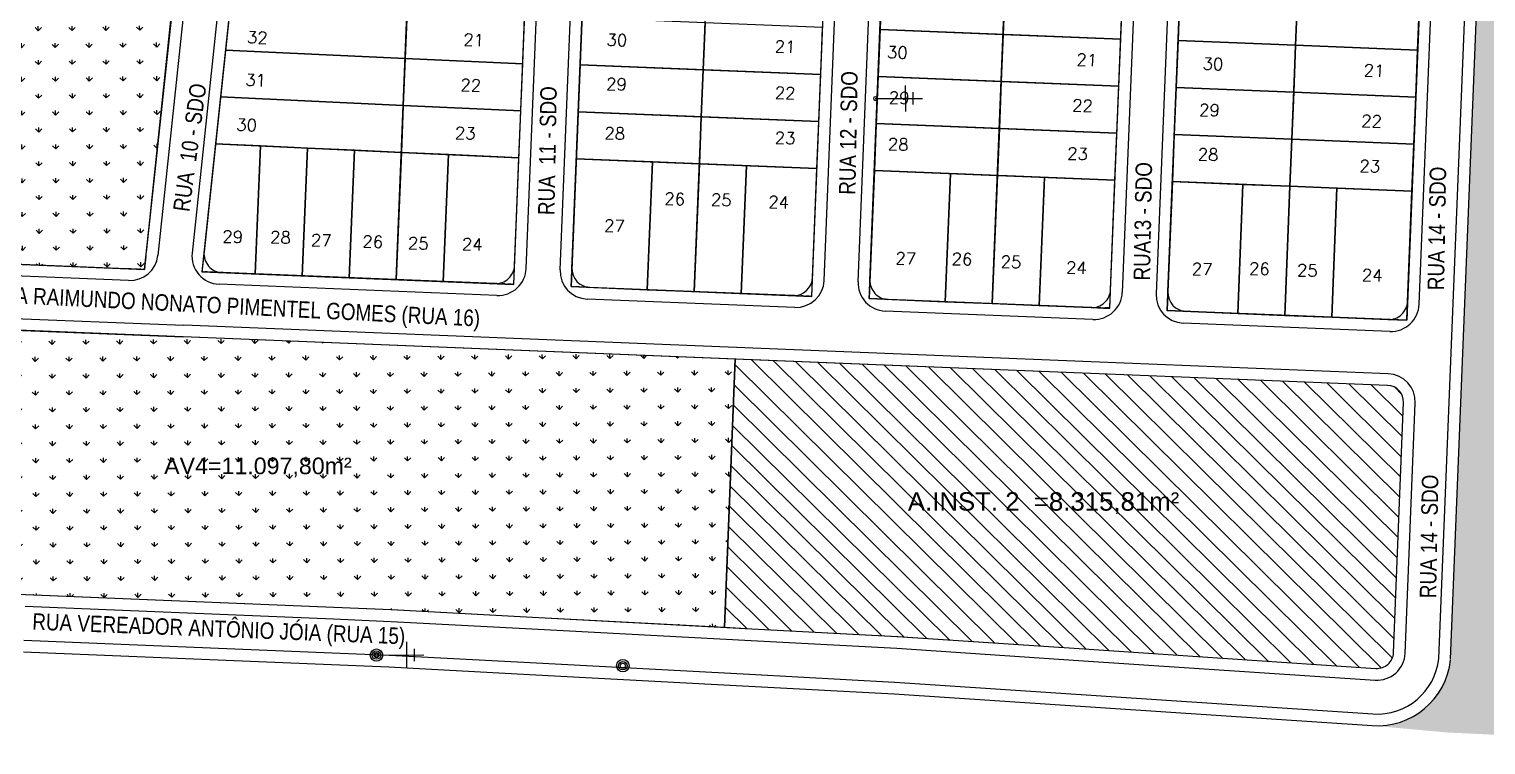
# Model space of a CAD drawing. Header units: millimetres. Extents: x 1794 to 8081, y 409 to 2272.
# Drawn here: x 7517.2 to 7826.8, y 411 to 563.1 of the extents above; entities that cross this region are included whole.
import ezdxf
from ezdxf.enums import TextEntityAlignment as Align

# ---------------------------------------------------------------- set-up
doc = ezdxf.new("R2010")
doc.units = ezdxf.units.MM
doc.linetypes.add('HIDDEN', pattern=[0.375, 0.25, -0.125])
for name, color, linetype in [('03 - CALÇADA', 1, 'Continuous'), ('AGT POSTE', 7, 'Continuous'), ('BOUNDARY A.VERDES', 102, 'Continuous'), ('BOUNDARY LOTES', 2, 'Continuous'), ('boundary quadras', 232, 'Continuous'), ('Calçada', 1, 'Continuous'), ('CURVA_ESQ', 4, 'Continuous'), ('HATCH', 8, 'Continuous'), ('LOTE', 2, 'Continuous'), ('NºLOTES', 9, 'Continuous'), ('PROJEÇÃO', 8, 'HIDDEN'), ('QDª', 4, 'Continuous'), ('Texto', 2, 'Continuous'), ('texto - ruas', 2, 'Continuous')]:
    doc.layers.add(name, color=color, linetype=linetype)
doc.layers.add('Hach Verde', color=7, linetype='Continuous', true_color=0xb5b2b0)
doc.styles.add('arcad1', font='romans.shx')
doc.styles.add('ARIAL', font='arial.ttf', dxfattribs={"height": 0.25})
doc.styles.add('T', font='ARIALN.TTF')
pattern_1 = [(90.28121923893278, (2838.170855680052, -284.8447445567338), (-3.609687412766066, 3.574426052126163), [0.9525000000000001, -6.2317]), (45.28121923893277, (2838.170855680052, -284.8447445567338), (-3.609689873181563, 3.574428488507005), [0.9525000000000001, -4.1275]), (135.2812192389328, (2838.170855680052, -284.8447445567338), (-3.574428488507005, -3.609689873181563), [0.9525000000000001, -4.1275])]

msp = doc.modelspace()

# ---------------------------------------------------------------- hatches: boundary and pattern name
at = {"layer": 'Hach Verde', "ltscale": 12}
h = msp.add_hatch(dxfattribs=at)
h.set_pattern_fill('GRASS', color=256, scale=0.2, angle=360.2812192389328, style=0)
h.set_pattern_definition([(90.28121923893278, (2184.060122688269, -16.60154369060433), (-3.609687412766069, 3.57442605212616), [0.9525000000000001, -6.2317]), (45.28121923893283, (2184.060122688269, -16.60154369060433), (-3.609689873181567, 3.574428488507001), [0.9525, -4.1275]), (135.2812192389328, (2184.060122688269, -16.60154369060433), (-3.574428488507001, -3.609689873181567), [0.9525, -4.1275])])
h.paths.add_polyline_path([(7549.159994227352, 582.2368052941272), (7550.271421237304, 592.7117814573646), (7551.77482894854, 606.8810969390095), (7552.611436984732, 614.7659595153289), (7554.853393109844, 635.8959453437517), (7555.808491839988, 644.8975588930091), (7558.113639750475, 666.6231145965237), (7559.999398341127, 684.3960102611384), (7561.252161201978, 696.203048409491), (7563.100820094935, 713.6262868806746), (7564.220815024316, 724.1820139623158), (7566.191972258331, 742.7597746748304), (7567.334775152555, 753.4343207203281), (7546.363966875598, 754.2655003585976), (7539.340508258135, 754.5478937432797), (7526.106133782284, 755.0800104689481), (7510.884877838688, 755.6920140727486), (7480.562509661887, 756.9111906419314), (7475.427898878127, 629.4527287523254), (7474.062051787544, 595.5477695112543), (7473.511704747279, 581.8862885905417), (7471.348088192107, 528.1779843285465), (7470.811623343966, 514.8611065200655), (7501.698275603901, 513.616850661889), (7528.01350199285, 512.5567527814999), (7541.708192079731, 512.0050679234976), (7542.818604943373, 522.4704859616393), (7543.332560125896, 527.314410247892), (7546.115972481614, 553.547512212808), (7547.473668195936, 566.343521412796)])
h = msp.add_hatch(dxfattribs=at)
h.set_pattern_fill('GRASS', color=256, scale=0.2, angle=360.2812192389328, style=0)
h.set_pattern_definition(pattern_1)
edge = h.paths.add_edge_path()
edge.add_line((7954.981019997728, 695.5468772473166), (7983.718118473139, 709.7356724281201))
edge.add_line((7983.718118473139, 709.7356724281206), (7994.85794942526, 717.7420288526373))
edge.add_line((7994.857949425262, 717.7420288526371), (8000.830891899525, 737.0193299516238))
edge.add_line((8000.830891899525, 737.0193299516238), (7991.688635374988, 737.3548500829825))
edge.add_arc((7991.28923254776, 746.2805687013904), 8.934650271465346, 263.23425612185525, 272.5621288079426, ccw=False)
edge.add_line((7990.236638979231, 737.4081382422162), (7835.439257101124, 743.0891905909791))
edge.add_arc((7835.310893778836, 739.591545260547), 3.500000000000228, 87.89819246488918, 177.6931108749453)
edge.add_line((7831.813730309986, 739.7324270270717), (7829.967259475819, 693.8967556916815))
edge.add_line((7829.967259475819, 693.8967556916812), (7819.300330679443, 429.1073891767777))
edge.add_arc((7803.681532426149, 430.702112075249), 15.70000000000041, 266.1878387261391, 354.17014367999013, ccw=False)
edge.add_line((7802.637707147661, 415.0368502265599), (7818.676923410419, 413.5771864532947))
edge.add_line((7818.676923410419, 413.5771864532951), (7873.676122304288, 410.9502234042483))
edge.add_line((7873.676122304286, 410.9502234042482), (7883.48368555031, 411.5270070371284))
edge.add_line((7883.48368555031, 411.5270070371282), (7910.365127050086, 420.9528411461245))
edge.add_line((7910.365127050088, 420.9528411461245), (7907.070319379706, 438.6424668140375))
edge.add_line((7907.070319379704, 438.6424668140378), (7910.036810221233, 462.2358534461787))
edge.add_line((7910.036810221235, 462.2358534461785), (7909.963895465994, 469.3798834955479))
edge.add_line((7909.963895465994, 469.379883495548), (7907.164053378842, 477.4019759361353))
edge.add_line((7907.164053378842, 477.4019759361352), (7895.78303974314, 495.3953375793055))
edge.add_line((7895.78303974314, 495.3953375793055), (7883.820735354419, 524.4447879307019))
edge.add_line((7883.820735354421, 524.444787930702), (7882.870968915412, 539.7980084345343))
edge.add_line((7882.87096891541, 539.7980084345343), (7884.496611043333, 546.3965264723581))
edge.add_line((7884.496611043333, 546.3965264723581), (7895.03736978188, 568.2594780337688))
edge.add_line((7895.03736978188, 568.2594780337688), (7926.685393416084, 602.3954338800152))
edge.add_line((7926.685393416085, 602.3954338800152), (7937.819094642266, 666.1651456455802))
edge.add_line((7937.819094642266, 666.1651456455804), (7944.344496156281, 684.0767589652945))
edge.add_line((7944.344496156281, 684.0767589652944), (7954.981019997728, 695.5468772473168))
h = msp.add_hatch(dxfattribs=at)
h.set_pattern_fill('GRASS', color=256, scale=0.2, angle=360.2812192389328, style=0)
h.set_pattern_definition(pattern_1)
edge = h.paths.add_edge_path()
edge.add_line((7667.279874986872, 492.9471079803222), (7549.952236353299, 497.6736027931768))
edge.add_line((7549.952236353301, 497.6736027931763), (7472.757495291314, 500.7833606256966))
edge.add_arc((7472.656865458063, 498.2853867193751), 2.500000000000558, 87.69311087455807, 177.6931108761831)
edge.add_line((7470.15889155174, 498.3860165525532), (7468.135795632451, 448.1659112735251))
edge.add_arc((7471.632959101303, 448.0250295070766), 3.499999999999613, 177.6931108761929, 267.9300199849729)
edge.add_line((7471.506538723274, 444.5273134111051), (7516.446977560244, 442.9029999703786))
edge.add_line((7516.446977560246, 442.9029999703787), (7581.986323011836, 440.2078645463474))
edge.add_line((7581.986323011836, 440.2078645463473), (7594.201710369966, 439.7055384556565))
edge.add_line((7594.201710369965, 439.7055384556568), (7624.185738499608, 438.1158450885049))
edge.add_line((7624.18573849961, 438.1158450885048), (7624.187549620315, 438.1157489314963))
edge.add_line((7624.187549620315, 438.1157489314962), (7665.015158510739, 435.9450639338526))
edge.add_line((7665.015158510739, 435.9450639338527), (7667.279874986872, 492.9471079803221))
at = {"layer": 'HATCH', "ltscale": 0.2}
h = msp.add_hatch(dxfattribs=at)
h.set_pattern_fill('ANSI31', color=9, angle=90.28121923893292, style=0)
h.set_pattern_definition([(135.2812192389329, (2838.170855680052, -284.8447445567338), (-2.234017805316871, -2.256056170738483), [])])
edge = h.paths.add_edge_path()
edge.add_arc((7805.793456026308, 483.8643075135404), 3.500000000000352, 357.7663137166935, 447.6931108746073)
edge.add_line((7805.934337792854, 487.3614709823903), (7742.8266311138, 489.9037385311419))
edge.add_line((7742.8266311138, 489.9037385311419), (7667.279874986873, 492.9471079803222))
edge.add_line((7667.279874986873, 492.9471079803222), (7665.015158510739, 435.9450639338527))
edge.add_line((7665.015158510739, 435.9450639338527), (7670.813328632567, 435.6367921236904))
edge.add_line((7670.813328632567, 435.6367921236904), (7670.815544697268, 435.6366740998635))
edge.add_line((7670.815544697268, 435.6366740998635), (7701.752299849958, 433.9862135525711))
edge.add_line((7701.752299849958, 433.9862135525711), (7740.378317856014, 431.4124414451214))
edge.add_line((7740.378317856014, 431.4124414451214), (7803.448832523301, 427.209856249108))
edge.add_arc((7803.681532426147, 430.7021120752481), 3.499999999999098, 266.1878387261577, 357.0612449389837)
edge.add_line((7807.176929602331, 430.522672445519), (7809.290796635688, 483.7278939438809))

# ---------------------------------------------------------------- linework, layer by layer
at = {"linetype": 'Continuous'}
for centre, radius in [((7591.025365644659, 430.0347857124323), 1.323506704494436), ((7591.025365644659, 430.0347857124323), 0.8910145031679247), ((7591.025365644659, 430.0347857124323), 0.5372408633429522), ((7643.37937738321, 427.777209456561), 1.323506704494436), ((7643.37937738321, 427.777209456561), 0.8910145031679247), ((7643.37937738321, 427.777209456561), 0.5372408633429522)]:
    msp.add_circle(centre, radius, dxfattribs=at)
at = {"layer": '03 - CALÇADA'}
for p, q in [((7569.426507415767, 749.454221735479), (7544.55154013803, 515.0126552064746)), ((7576.713448788524, 749.8927247216177), (7551.844118935446, 515.5042897868764)), ((7622.850179964987, 512.2511338067009), (7632.307758967233, 747.0203349744968)), ((7630.044344814404, 511.9613198869772), (7639.511428833831, 746.966467832395)), ((7759.002018901615, 742.370584760987), (7749.526177321118, 507.1480442757872)), ((7766.198950017381, 742.1494389385832), (7756.720342171292, 506.8582303557071)), ((7538.343519600946, 509.6505826788687), (7474.219582086215, 512.2337886614748)), ((7616.613530990025, 506.4975080313186), (7557.569116272946, 508.8760875641412)), ((7679.951529664365, 503.9459632659293), (7635.797970589782, 505.7246709120184)), ((7473.857314687114, 503.2410825987179), (7550.052866186547, 500.1715766994973)), ((7743.289528346148, 501.3944185002422), (7699.135969264907, 503.1731261465991)), ((7742.927260947045, 492.4017124374629), (7550.052866186546, 500.1715766994973)), ((7516.374557631322, 440.4038651297117), (7581.883603817571, 437.709975684302)), ((7581.883603817571, 437.709975684302), (7594.026649556218, 437.2106244548938)), ((7594.141652466064, 437.2052114354676), (7624.053379380127, 435.619351334559)), ((7624.05481936954, 435.6192748818555), (7670.680598381791, 433.1403180740497)), ((7701.602594004103, 431.4906451010909), (7740.212103639694, 428.9179729978775)), ((7740.212103639694, 428.9179729978775), (7803.28261830698, 424.7153878018646))]:
    msp.add_line(p, q, dxfattribs=at)
at = {"layer": '03 - CALÇADA', "linetype": 'Continuous'}
for p, q in [((7693.382343489527, 509.4097751215597), (7702.851818433895, 744.4742739346855)), ((7812.633884000624, 504.6057767268865), (7822.11882528789, 740.0542026824471)), ((7816.805585724252, 429.2881725332229), (7827.469285569497, 693.9973855249129)), ((7686.188178639327, 509.6995890413098), (7692.371685839783, 663.1952188965322)), ((7806.39723502566, 498.8521509514719), (7762.473967946679, 500.6215813809106)), ((7806.0349676261, 489.8594448887113), (7742.927260947045, 492.4017124374629)), ((7809.674461059386, 430.4108966963493), (7811.788593401478, 483.6227959137848))]:
    msp.add_line(p, q, dxfattribs=at)
at = {"layer": '03 - CALÇADA'}
for centre, start, end in [((7538.585031200738, 515.6457200540387), 267.6931108746218, 353.9434028206134), ((7557.810627872738, 514.8712249393118), 173.9434028206134, 267.6931108746218), ((7616.855042589817, 512.4926454064887), 267.6931108746218, 357.6931108746463), ((7636.039482189572, 511.7198082871889), 177.6931108746463, 267.6931108746218), ((7680.193041264157, 509.9411006410999), 267.6931108746218, 357.6931108746202), ((7699.377480864697, 509.1682635217696), 177.6931108746202, 267.6931108746218), ((7743.53103994594, 507.3895558754127), 267.6931108746218, 357.6931108762125), ((7762.715479546471, 506.6167187560811), 177.6931108761864, 267.6931108746218)]:
    msp.add_arc(centre, 6, start, end, dxfattribs=at)
at = {"layer": '03 - CALÇADA', "linetype": 'Continuous'}
for centre, radius, start, end in [((7806.63874662545, 504.8472883266425), 6, 267.6931108746218, 357.6931108749608), ((7805.793456026307, 483.8643075135408), 6, 357.6931108749608, 87.69311087462178), ((7803.681532426149, 430.702112075249), 6, 266.1878387261438, 357.218004973659), ((7803.681532426149, 430.702112075249), 13.2, 266.1878387261438, 353.8508714611097)]:
    msp.add_arc(centre, radius, start, end, dxfattribs=at)
at = {"layer": 'AGT POSTE'}
for p, q in [((7703.396974990727, 551.1388263800297), (7703.424077706569, 545.6169468416276)), ((7697.011538792759, 548.3464788149683), (7707.09724799169, 548.3959819069098)), ((7705.026946346788, 549.7111033901172), (7705.039955650461, 547.0606011974489)), ((7597.410801842628, 432.8271332774937), (7597.437904558469, 427.305253739092)), ((7599.040773198686, 431.3994102875811), (7599.053782502361, 428.7489080949128)), ((7591.025365644659, 430.0347857124323), (7601.111074843589, 430.0842888043742))]:
    msp.add_line(p, q, dxfattribs=at)
for centre, major_axis, ratio, start_param, end_param in [((7697.011538792704, 548.3464788261438), (0.2698190188077718, 0.2724807568297484), 0.9999999998458466, 0.7853981634745248, 3.926990817064318), ((7697.011538792704, 548.3464788261438), (0.2698190188564362, 0.2724807568788929), 0.9999999996369218, 3.926990817168781, 7.068583470758574), ((7591.025365644605, 430.0347857236077), (0.2698190188077718, 0.2724807568297484), 0.9999999998458466, 0.7853981634745248, 3.926990817064318), ((7591.025365644605, 430.0347857236077), (0.2698190188564362, 0.2724807568788929), 0.9999999996369218, 3.926990817168781, 7.068583470758574)]:
    msp.add_ellipse(centre, major_axis=major_axis, ratio=ratio, start_param=start_param, end_param=end_param, dxfattribs=at)
at = {"layer": 'BOUNDARY A.VERDES'}
for p, q in [((7515.976007157577, 430.712056344976), (7581.485053343827, 428.0181668995667)), ((7581.485053343827, 428.0181668995667), (7593.628099082472, 427.5188156701586)), ((7593.628099082472, 427.5188156701586), (7623.539825996534, 425.93295556925)), ((7623.539825996534, 425.93295556925), (7670.165605008789, 423.4539987614442)), ((7670.165605008789, 423.4539987614442), (7701.021735322184, 421.8078395093501)), ((7701.021735322184, 421.8078395093501), (7802.637707147661, 415.0368502265599))]:
    msp.add_line(p, q, dxfattribs=at)
msp.add_lwpolyline([(7501.709700710643, 513.6283884761835), (7528.024927099593, 512.5682905957945), (7541.719617186473, 512.0166057377917), (7542.830030050115, 522.4820237759338), (7543.343985232638, 527.3259480621866), (7546.127397588357, 553.5590500271026), (7547.485093302678, 566.3550592270901), (7549.171419334093, 582.2483431084218), (7550.282846344046, 592.7233192716587), (7551.786254055282, 606.8926347533036), (7552.622862091473, 614.777497329623), (7554.864818216586, 635.9074831580463), (7555.819916946731, 644.9090967073037), (7558.125064857218, 666.6346524108178), (7560.010823447869, 684.4075480754325), (7561.263586308721, 696.2145862237851), (7563.112245201678, 713.6378246949691), (7564.232240131058, 724.1935517766103), (7566.203397365073, 742.771312489125), (7567.346200259298, 753.4458585346226), (7546.37539198234, 754.2770381728922), (7539.351933364877, 754.5594315575743), (7526.117558889028, 755.0915482832427), (7510.896302945433, 755.7035518870432)], dxfattribs=at)
for points in [[(7667.279874986872, 492.9471079803222), (7549.952236353301, 497.6736027931763), (7472.75749529131, 500.783360625697, 0.4142135623814005), (7470.15889155174, 498.3860165525532), (7468.135795632451, 448.1659112735249, 0.4154251493398989), (7471.506538723274, 444.5273134111051), (7516.446977560246, 442.9029999703787), (7581.986323011836, 440.2078645463473), (7594.201710369965, 439.7055384556568), (7624.18573849961, 438.1158450885048), (7624.187549620315, 438.1157489314962), (7665.015158510739, 435.9450639338527)], [(7809.290796635688, 483.7278939438809, 0.4138394025191818), (7805.934337792854, 487.3614709823903), (7742.8266311138, 489.9037385311419), (7667.279874986873, 492.9471079803222), (7665.015158510739, 435.9450639338527), (7670.813328632567, 435.6367921236904), (7670.815544697268, 435.6366740998635), (7701.752299849958, 433.9862135525711), (7740.378317856014, 431.4124414451214), (7803.448832523301, 427.209856249108, 0.4186854529037468), (7807.176929602331, 430.522672445519)]]:
    msp.add_lwpolyline(points, format="xyb", close=True, dxfattribs=at)
at = {"layer": 'BOUNDARY LOTES'}
for points in [[(7724.6142293651, 571.9459660615764), (7698.446082414862, 573.0001389083352), (7698.04356308188, 563.0082432830511), (7724.211710032173, 561.9540704362901)], [(7749.591692987507, 570.9397593942983), (7724.6142293651, 571.9459660615769), (7724.211710032173, 561.9540704362896), (7749.189513320282, 560.947850085721)], [(7786.772953062565, 569.6690055805846), (7761.793213999327, 570.6753039123585), (7761.3906946664, 560.6834082870716), (7786.370433729638, 559.6771099552977)], [(7812.71080802121, 568.6241099510269), (7786.772953062563, 569.6690055805846), (7786.370433729636, 559.6771099552977), (7812.308288688283, 558.63221432574)], [(7597.528963117818, 566.8896128955109), (7559.992648934757, 568.6082920008955), (7558.935641828238, 558.6462124886668), (7597.126437713615, 556.8975665617893)], [(7622.503175196774, 565.7461160603073), (7597.528963117818, 566.8896128955109), (7597.126437713615, 556.8975665617893), (7622.100649792565, 555.7540697265856)], [(7660.871823795645, 564.4587595535343), (7634.703676846563, 565.5129324002389), (7634.301157513583, 555.5210367749544), (7660.469304462663, 554.4668639282502)], [(7685.849617721088, 563.452539580145), (7660.871823795646, 564.4587595535347), (7660.469304462663, 554.4668639282502), (7685.447438472366, 553.4606302547088)], [(7724.211710032173, 561.9540704362896), (7698.04356308188, 563.0082432830511), (7697.641043748895, 553.016347657767), (7723.809190699246, 551.9621748110037)], [(7749.189513320282, 560.947850085721), (7724.211710032173, 561.9540704362896), (7723.809190699246, 551.9621748110037), (7748.78733365306, 550.9559407771437)], [(7786.370433729638, 559.6771099552977), (7761.3906946664, 560.6834082870716), (7760.988175333471, 550.6915126617853), (7785.967914396711, 549.6852143300118)], [(7597.126437713615, 556.8975665617893), (7558.935641828238, 558.6462124886668), (7557.878634721718, 548.6841329764381), (7596.723912309407, 546.9055202280676)], [(7812.308288688283, 558.63221432574), (7786.370433729638, 559.6771099552977), (7785.967914396709, 549.6852143300118), (7811.90576935536, 548.6403187004532)], [(7622.100649792564, 555.7540697265856), (7597.126437713613, 556.8975665617893), (7596.723912309405, 546.9055202280676), (7621.698124388359, 545.7620233928635)], [(7660.469304462663, 554.4668639282502), (7634.301157513583, 555.5210367749544), (7633.898638180603, 545.5291411496703), (7660.066785129679, 544.4749683029661)], [(7685.447438472368, 553.4606302547079), (7660.469304462663, 554.4668639282506), (7660.066785129679, 544.4749683029665), (7685.045259223648, 543.4687209292722)], [(7723.809190699246, 551.9621748110037), (7697.641043748897, 553.016347657767), (7697.238524415911, 543.024452032482), (7723.406671366321, 541.9702791857164)], [(7748.787333653058, 550.9559407771437), (7723.809190699246, 551.9621748110037), (7723.406671366319, 541.9702791857164), (7748.385153985838, 540.9640314685664)], [(7596.723912309409, 546.9055202280676), (7557.878634721718, 548.6841329764381), (7556.821627615199, 538.7220534642095), (7596.321386905201, 536.913473894346)], [(7785.967914396711, 549.6852143300109), (7760.988175333471, 550.6915126617853), (7760.585656000544, 540.6996170364985), (7785.565395063783, 539.6933187047246)], [(7811.905769355358, 548.6403187004532), (7785.967914396709, 549.6852143300118), (7785.565395063783, 539.6933187047246), (7811.503250022432, 538.6484230751664)], [(7621.698124388359, 545.762023392864), (7596.723912309407, 546.9055202280676), (7596.321386905201, 536.913473894346), (7621.295598984153, 535.7699770591419)], [(7660.066785129679, 544.4749683029661), (7633.898638180603, 545.5291411496698), (7633.496118847624, 535.5372455243853), (7659.664265796696, 534.483072677682)], [(7685.045259223648, 543.4687209292722), (7660.066785129679, 544.4749683029665), (7659.664265796696, 534.483072677682), (7684.643079974926, 533.4768116038356)], [(7723.406671366321, 541.9702791857169), (7697.238524415911, 543.024452032482), (7696.836005082928, 533.032556407198), (7723.004152033392, 531.9783835604305)], [(7748.385153985838, 540.9640314685664), (7723.406671366321, 541.9702791857169), (7723.004152033392, 531.9783835604305), (7747.982974318614, 530.97212215999)], [(7566.352332410454, 538.2856700965901), (7556.821627615199, 538.722053464209), (7553.935881738472, 511.5244786336423), (7565.255898353063, 511.068456502511)], [(7785.565395063782, 539.693318704725), (7760.585656000546, 540.6996170364985), (7760.183136667619, 530.7077214112117), (7775.170980105559, 530.103942412148), (7785.162875730854, 529.7014230794377)], [(7811.503250022432, 538.6484230751664), (7785.565395063783, 539.693318704725), (7785.162875730856, 529.7014230794377), (7795.154771356153, 529.2989037467285), (7811.100730689505, 528.6565274498796)], [(7576.342017242036, 537.8282713625092), (7566.352332410454, 538.2856700965906), (7565.255898353063, 511.0684565025119), (7575.247793978347, 510.6659371695266)], [(7586.331702073619, 537.3708726284274), (7576.342017242038, 537.8282713625092), (7575.247793978347, 510.6659371695266), (7585.239689603633, 510.2634178365417)], [(7596.321386905201, 536.9134738943455), (7586.331702073619, 537.3708726284274), (7585.239689603631, 510.2634178365413), (7595.231585228915, 509.8608985035569)], [(7606.311071736781, 536.4560751602642), (7596.321386905199, 536.913473894346), (7595.231585228915, 509.8608985035569), (7605.223480854201, 509.458379170572)], [(7621.295598984153, 535.7699770591419), (7606.311071736781, 536.4560751602646), (7605.223480854199, 509.458379170572), (7620.211324292125, 508.8546001710945)], [(7649.672370171412, 534.8855920106619), (7633.496118847622, 535.5372455243848), (7632.401436954185, 508.3635265848841), (7648.577688277962, 507.7118730711534)], [(7659.664265796696, 534.483072677682), (7649.67237017141, 534.8855920106623), (7648.577688277962, 507.7118730711534), (7658.56958390325, 507.3093537381685)], [(7669.656161421978, 534.0805533447017), (7659.664265796696, 534.483072677682), (7658.569583903246, 507.3093537381685), (7668.56147952853, 506.9068344051832)], [(7684.643079974926, 533.4768116038356), (7669.65616142198, 534.0805533447017), (7668.561479528532, 506.9068344051832), (7683.549322966458, 506.3030554057057)], [(7713.012256408108, 532.3809028934136), (7696.83600508293, 533.032556407198), (7695.739435629305, 505.8119818194639), (7711.91568695464, 505.1603283056713)], [(7723.004152033392, 531.9783835604305), (7713.012256408108, 532.3809028934136), (7711.915686954636, 505.1603283056713), (7721.90758257992, 504.7578089726865)], [(7732.996047658676, 531.575864227447), (7723.004152033392, 531.9783835604305), (7721.90758257992, 504.7578089726865), (7731.899478205204, 504.3552896397011)], [(7747.9838910966, 530.9720852279718), (7732.996047658676, 531.5758642274466), (7731.899478205204, 504.3552896397021), (7742.890563392996, 503.9125183734193), (7746.887321643132, 503.7515106402241), (7747.048329376304, 507.7482688903626)], [(7775.170980105559, 530.103942412148), (7760.183136667617, 530.7077214112117), (7759.238442039149, 507.2571953040731), (7759.077434305979, 503.2604370539818), (7767.444045368648, 502.9233916293113), (7774.065277743745, 502.6566580545111)], [(7785.162875730854, 529.7014230794377), (7775.170980105559, 530.103942412148), (7774.065277743747, 502.6566580545107), (7784.057173369188, 502.2541387215194)], [(7795.154771356153, 529.2989037467285), (7785.162875730854, 529.7014230794377), (7784.057173369188, 502.2541387215194), (7794.049068994315, 501.8516193885405)], [(7811.100730689505, 528.6565274498796), (7795.154771356151, 529.2989037467285), (7794.049068994314, 501.8516193885405), (7805.998270077679, 501.3702508244412), (7809.995028327817, 501.2092430912464), (7810.156036060986, 505.2060013413845)]]:
    msp.add_lwpolyline(points, close=True, dxfattribs=at)
at = {"layer": 'boundary quadras'}
for points in [[(7553.935881738472, 511.5244786336432), (7620.211324292123, 508.8546001710945), (7629.949895174589, 750.5989732341584), (7579.547280405382, 752.9067629771296)], [(7632.401436954185, 508.3635265848845), (7683.549322966458, 506.3030554057057), (7693.298299160281, 748.3057236007933), (7642.150284506698, 750.3630014679982)], [(7705.490170742071, 747.8583123508104), (7695.739435629305, 505.8119818194643), (7744.888942518063, 503.8320145068217), (7746.897467415817, 504.003363143768), (7756.63810476181, 745.7978896523489)], [(7768.837302325549, 745.5334773548732), (7819.763134486396, 743.4819515235615), (7809.995028326365, 501.2092430913046), (7767.451856884602, 502.9230769456601), (7759.07743431049, 503.2604370537999), (7759.936239774274, 524.5789027764902), (7763.367995977343, 609.766735974795), (7768.064864569121, 726.3589512938563)]]:
    msp.add_lwpolyline(points, close=True, dxfattribs=at)
at = {"layer": 'Calçada'}
for p, q in [((7516.07872635184, 433.2099452070213), (7581.58777253809, 430.5160557616116)), ((7581.58777253809, 430.5160557616116), (7593.730818276736, 430.0167045322039)), ((7670.682360334874, 433.1402242354336), (7701.602594004103, 431.4906451010909)), ((7593.760458201955, 430.0153094241039), (7623.672185116015, 428.4294493231953)), ((7623.672556247308, 428.4294296188907), (7670.298335259563, 425.9504728110849)), ((7670.298789371181, 425.9504486258745), (7701.154919684578, 424.30428937378)), ((7701.187949538505, 424.3023079565935), (7802.803921363979, 417.5313186738033))]:
    msp.add_line(p, q, dxfattribs=at)
at = {"layer": 'CURVA_ESQ'}
for centre, start, end in [((7558.364163034777, 515.3493315544072), 173.9434028206134, 267.6931108746218), ((7558.364163034775, 515.3493315544072), 173.9434028206134, 267.6931108746218), ((7616.375573775203, 513.0123661544023), 267.6931108746218, 357.6931108746463), ((7636.55920293749, 512.1992771018038), 177.6931108746463, 267.6931108746218), ((7679.713572449536, 510.4608213890135), 267.6931108746218, 357.6931108746202), ((7699.897201612611, 509.647732336384), 177.6931108746202, 267.6931108746218), ((7763.235200289263, 507.0961875709024), 177.6931108749608, 267.6931108746218), ((7806.159277810872, 505.3670090745547), 267.6931108746218, 357.6931108749608)]:
    msp.add_arc(centre, 4, start, end, dxfattribs=at)
at = {"layer": 'CURVA_ESQ', "ltscale": 5}
msp.add_arc((7743.05157112619, 507.9092766235333), 4, 267.6931108746218, 357.6931108749608, dxfattribs=at)
at = {"layer": 'LOTE'}
for p, q in [((7595.231585228915, 509.8608985035569), (7604.975683095637, 751.7424700693625)), ((7658.569583903248, 507.309353738169), (7668.318431455839, 749.3088286212931)), ((7721.90758257992, 504.7578089726865), (7731.658285628743, 746.803343602073)), ((7784.057173369188, 502.2541387215194), (7793.81704138879, 744.5271790230993)), ((7749.191449094474, 560.9477721038681), (7698.043563081873, 563.0082432830511)), ((7812.30828869173, 558.6322143256009), (7761.390694670416, 560.6834082869098)), ((7558.935641828238, 558.6462124886668), (7622.100649792565, 555.7540697265856)), ((7685.449043525871, 553.4605655958001), (7634.301157513583, 555.5210367749544)), ((7748.78892976149, 550.9558764785841), (7697.641043748889, 553.016347657767)), ((7557.878634721718, 548.6841329764381), (7621.698124388359, 545.762023392864)), ((7811.905769359019, 548.6403187003054), (7760.988175337706, 550.6915126616148)), ((7685.046524192888, 543.4686699705155), (7633.898638180602, 545.5291411496698)), ((7748.386410428507, 540.9639808532995), (7697.238524415904, 543.0244520324825)), ((7556.821627615197, 538.722053464209), (7621.295598984151, 535.7699770591419)), ((7811.503250026311, 538.64842307501), (7760.585656004995, 540.6996170363193)), ((7565.255898353063, 511.0684565024965), (7566.352332410453, 538.2856700965901)), ((7575.247793978347, 510.6659371695166), (7576.342017242036, 537.8282713625092)), ((7585.239689603631, 510.2634178365367), (7586.331702073619, 537.3708726284274)), ((7605.223480854199, 509.458379170577), (7606.311071736779, 536.4560751602642)), ((7684.644004859904, 533.4767743452314), (7633.496118847622, 535.5372455243853)), ((7649.672370171408, 534.885592010665), (7648.577688277962, 507.7118730711538)), ((7669.656161421978, 534.080553344699), (7668.56147952853, 506.9068344051832)), ((7747.983891095523, 530.9720852280154), (7696.836005082921, 533.0325564071984)), ((7713.012256408104, 532.3809028933572), (7711.915686954636, 505.1603283056136)), ((7732.996047658676, 531.5758642275034), (7731.899478205208, 504.3552896397598)), ((7811.1007306936, 528.656527449715), (7760.183136672286, 530.7077214110238)), ((7775.17098010557, 530.1039424124231), (7774.065277743744, 502.6566580545107)), ((7795.154771356139, 529.2989037464533), (7794.049068994314, 501.8516193885409))]:
    msp.add_line(p, q, dxfattribs=at)
at = {"layer": 'PROJEÇÃO', "ltscale": 0.2}
for p, q in [((7542.028228843466, 514.925208571575), (7541.719617186473, 512.0166057377926)), ((7554.386490409911, 515.7713747861155), (7553.935881738472, 511.5244786336432)), ((7541.719617186473, 512.0166057377926), (7538.009230352113, 512.1660771183685)), ((7559.40956923286, 511.3039734240372), (7553.935881738472, 511.5244786336432)), ((7620.211324292123, 508.8546001710945), (7620.372332025315, 512.8513584212112)), ((7632.401436954185, 508.3635265848845), (7632.562444687374, 512.3602848349949)), ((7620.211324292123, 508.8546001710945), (7616.214566042007, 509.0156079042888)), ((7636.398195204295, 508.2025188516907), (7632.401436954185, 508.3635265848845)), ((7683.549322966458, 506.3030554057057), (7683.710330699648, 510.2998136558251)), ((7695.739435629305, 505.8119818194643), (7695.9004433625, 509.8087400695783)), ((7746.887321643132, 503.7515106402245), (7747.048329376302, 507.7482688903626)), ((7683.549322966458, 506.3030554057057), (7679.552564716342, 506.4640631389)), ((7699.736193879417, 505.65097408627), (7695.739435629305, 505.8119818194643)), ((7759.077434305979, 503.2604370539818), (7759.238442039147, 507.2571953040731)), ((7809.995028327815, 501.209243091246), (7810.156036060985, 505.2060013413845)), ((7746.887321643132, 503.7515106402245), (7742.890563392994, 503.9125183734193)), ((7762.916281282932, 503.1057907103307), (7759.077434305979, 503.2604370539818)), ((7809.995028327815, 501.209243091246), (7806.897540683977, 501.3340240844716))]:
    msp.add_line(p, q, dxfattribs=at)
at = {"layer": 'QDª', "linetype": 'Continuous'}
for p, q in [((7567.334775152555, 753.4343207203285), (7542.107102489405, 515.6685768303375)), ((7632.555174278107, 512.1798086078736), (7642.150284506698, 750.363001468)), ((7579.149810432443, 749.1606883767511), (7554.386490409915, 515.7713747861169)), ((7620.372332025317, 512.8513584212103), (7629.839536598113, 747.859498910406)), ((7683.709678842069, 510.2836323388217), (7693.137162785854, 744.3057720387276)), ((7695.89317295323, 509.6282638424534), (7705.329738282807, 743.8758343515294)), ((7472.75749529131, 500.783360625697), (7549.952236353301, 497.6736027931763)), ((7742.8266311138, 489.9037385311419), (7549.952236353301, 497.6736027931763)), ((7665.015158510739, 435.9450639338527), (7667.279874986873, 492.9471079803222)), ((7805.934337792854, 487.3614709823903), (7742.8266311138, 489.9037385311419)), ((7807.176431861649, 430.5101445036273), (7809.290564203741, 483.7220437210628)), ((7516.477276825587, 442.901753991757), (7581.986323011836, 440.2078645463473)), ((7581.986323011836, 440.2078645463473), (7594.129368750481, 439.7085133169392)), ((7594.274011585549, 439.7017051894134), (7624.18573849961, 438.1158450885048)), ((7624.187549620315, 438.1157489314962), (7670.813328632567, 435.6367921236904)), ((7670.815544697268, 435.6366740998635), (7701.671675010665, 433.9905148477694)), ((7701.832860697826, 433.9808455318978), (7740.378317856014, 431.4124414451214)), ((7740.378317856014, 431.4124414451214), (7803.448832523301, 427.209856249108))]:
    msp.add_line(p, q, dxfattribs=at)
at = {"layer": 'QDª', "ltscale": 5}
for p, q in [((7747.048329376302, 507.7482688903622), (7756.477048831638, 741.801078211962)), ((7759.238442039147, 507.2571953040731), (7768.676869866305, 741.5509993555686))]:
    msp.add_line(p, q, dxfattribs=at)
at = {"layer": 'QDª'}
for p, q in [((7810.156036060986, 505.2060013413845), (7819.600653247834, 739.6534463023515)), ((7819.303559630575, 429.1875426999911), (7829.967259475819, 693.8967556916812)), ((7537.976225469582, 512.1674067062465), (7470.823048450708, 514.8726443343364)), ((7616.214566042007, 509.0156079042888), (7558.203155301581, 511.3525733042936)), ((7679.552564716342, 506.4640631389), (7636.398195204295, 508.2025188516907)), ((7742.890563392994, 503.9125183734193), (7699.928417784492, 505.643230426713)), ((7805.998270077677, 501.3702508244412), (7763.125240989578, 503.0973728560118))]:
    msp.add_line(p, q, dxfattribs=at)
at = {"layer": 'QDª', "linetype": 'Continuous'}
for centre, start, end in [((7805.793456026307, 483.8643075135408), 357.6931108749608, 87.69311087462178), ((7803.681532426149, 430.702112075249), 266.1878387261438, 357.218004973659)]:
    msp.add_arc(centre, 3.5, start, end, dxfattribs=at)
at = {"layer": 'QDª'}
msp.add_arc((7803.681532426149, 430.702112075249), 15.7, 266.1878387261438, 353.8508714611097, dxfattribs=at)

# ---------------------------------------------------------------- texts
at = {"layer": 'NºLOTES', "style": 'arcad1'}
for s, p in [('32', (7565.722516826006, 561.3312295340745)), ('21', (7611.695053802919, 560.824294401674)), ('30', (7642.117846113858, 560.7955543288683)), ('21', (7677.879298542529, 559.3885552813742)), ('30', (7701.728314272091, 558.167754413055)), ('21', (7741.991471200105, 556.5912703546921)), ('30', (7768.80873055658, 555.710882140789)), ('21', (7803.050961638809, 554.3088574377255)), ('31', (7565.364387808117, 552.2739324040951)), ('22', (7611.071330948359, 551.20602183182)), ('29', (7642.028793757317, 551.4180906675931)), ('22', (7677.878259932661, 549.5602895553232)), ('29', (7702.114978143015, 548.5122661369567)), ('22', (7741.092435326999, 546.8641853860697)), ('29', (7768.057242806585, 545.8969569770991)), ('22', (7802.532301373217, 543.5667709423481)), ('30', (7563.441111844521, 542.7451285963418)), ('23', (7609.909118573864, 540.9863568095464)), ('28', (7641.684484809112, 540.9586227396942)), ('23', (7677.884328378253, 539.9714909696879)), ('28', (7701.923109189164, 538.622789935778)), ('23', (7740.040229867803, 536.6268275341592)), ('28', (7767.777783650102, 536.477425577498)), ('23', (7802.145943316883, 533.9760530400042)), ('26', (7654.403956736883, 527.03751810476)), ('25', (7664.318218075538, 526.8254607953197)), ('24', (7676.508480821346, 526.3385024549514)), ('29', (7560.479081694969, 518.9898112238986)), ('28', (7570.630426798568, 518.85986764841)), ('27', (7641.605400317781, 521.3177517990969)), ('27', (7579.301513284477, 518.2197931747071)), ('26', (7590.239220406363, 517.9272852113775)), ('25', (7599.921053287318, 517.5821603423017)), ('24', (7611.390660366319, 517.3718209813835)), ('27', (7703.517125185931, 514.3642063724371)), ('26', (7715.467398937745, 514.2353049665319)), ('25', (7725.890981172302, 513.6402887894103)), ('24', (7739.807940922416, 512.4025855050406)), ('27', (7766.477685825267, 512.0883526699674)), ('26', (7778.665294098829, 512.1739130560816)), ('25', (7788.865924996458, 511.8236592840592)), ('24', (7802.660830635422, 510.7850907505724))]:
    msp.add_text(s, height=2.56, rotation=357.6931108746127, dxfattribs=at).set_placement(p, align=Align.MIDDLE_CENTER)
at = {"layer": 'Texto', "style": 'ARIAL'}
for s, height, p in [('AV4=11.097,80m²', 3.528, (7545.89754642712, 468.5068513904732)), ('A.INST. 2  =8.315,81m²', 3.919999999999999, (7703.969837404145, 460.7537813270521))]:
    msp.add_text(s, height=height, rotation=359.9740924930532, dxfattribs=at).set_placement(p)
at = {"layer": 'texto - ruas', "linetype": 'Continuous', "style": 'T'}
for s, rotation, p in [('RUA  10 - SDO', 82.29777907906882, (7551.23785418138, 524.1516102319781)), ('RUA 12 - SDO', 88.94419063888981, (7692.810925162949, 527.876017353298)), ('RUA  11 - SDO', 88.94419063888981, (7628.850879839346, 523.5501816793092)), ('RUA13 - SDO', 88.94419063888981, (7755.416347918813, 509.6393929848361)), ('RUA 14 - SDO', 88.94419063888981, (7817.901372631161, 507.5757597154882)), ('RUA RAIMUNDO NONATO PIMENTEL GOMES (RUA 16)', 357.1393659253969, (7508.409733987032, 505.0995972416024)), ('RUA 14 - SDO', 88.94419063888981, (7816.235883870134, 442.09639155729)), ('RUA VEREADOR ANTÔNIO JÓIA (RUA 15)', 357.7343537179827, (7517.829594116284, 435.4550310594288))]:
    msp.add_text(s, height=3.5, rotation=rotation, dxfattribs=at).set_placement(p)

doc.saveas('drawing.dxf')
